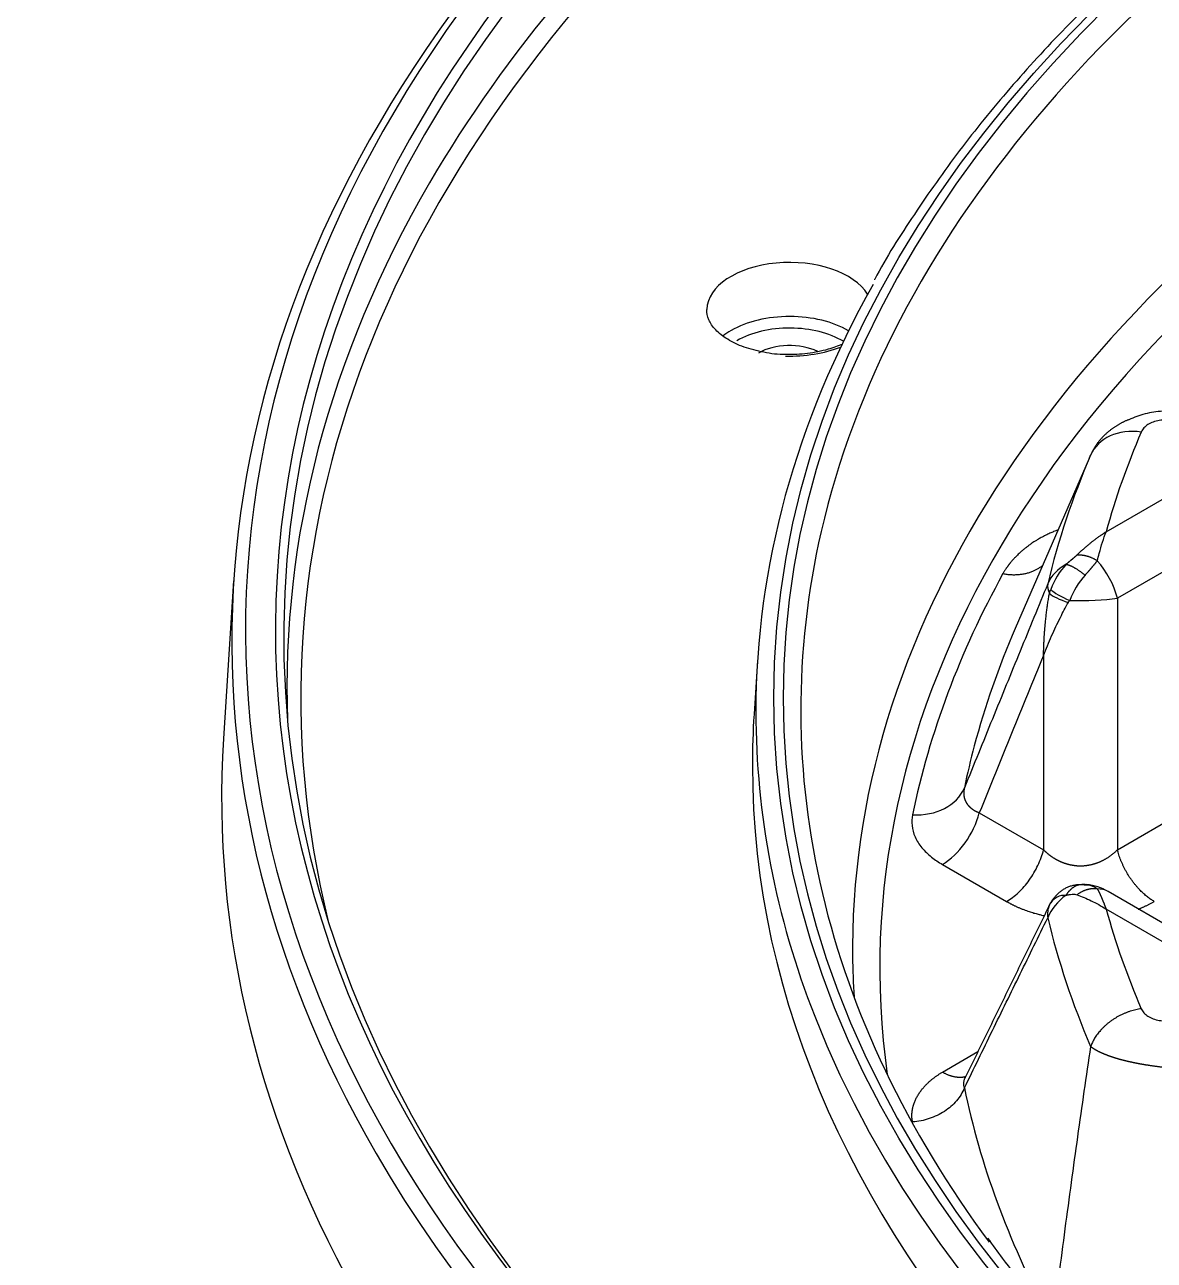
# Model space of a CAD drawing. Header units: millimetres. Extents: x -1286 to 291, y 5350 to 5880.
# Drawn here: x -877.67 to -836.55, y 5596.53 to 5641.52 of the extents above; entities that cross this region are included whole.
import ezdxf

# ---------------------------------------------------------------- set-up
doc = ezdxf.new("R2010")
doc.units = ezdxf.units.MM
doc.layers.add('粗实线层', color=7, linetype='Continuous', lineweight=35)

msp = doc.modelspace()

# ---------------------------------------------------------------- linework, layer by layer
at = {"layer": '粗实线层', "lineweight": 25}
for p, q in [((-838.922, 5625.719, 2078.952), (-841.611, 5619.536, 2078.952)), ((-838.306, 5623.052, 2078.952), (-834.174, 5625.438, 2078.952)), ((-832.831, 5623.555, 2078.952), (-837.895, 5620.631, 2078.952)), ((-870.066, 5621.26, 2078.952), (-870.434, 5615.524, 2078.952)), ((-837.895, 5620.631, 2078.952), (-837.895, 5611.473, 2078.952)), ((-850.996, 5618.365, 2078.952), (-851.121, 5616.411, 2078.952)), ((-840.582, 5618.548, 2078.952), (-840.582, 5611.473, 2078.952)), ((-837.895, 5611.473, 2078.952), (-828.768, 5616.742, 2078.952)), ((-842.92, 5612.822, 2078.952), (-840.582, 5611.473, 2078.952)), ((-844.264, 5610.94, 2078.952), (-841.926, 5609.59, 2078.952)), ((-833.099, 5606.989, 2078.952), (-838.233, 5609.953, 2078.952)), ((-834.174, 5606.93, 2078.952), (-838.306, 5609.315, 2078.952)), ((-844.264, 5603.375, 2078.952), (-842.971, 5604.122, 2078.952)), ((-843.43, 5603.181, 2078.952), (-843.435, 5603.173, 2078.952))]:
    msp.add_line(p, q, dxfattribs=at)
msp.add_arc((-839.238, 5608.213, 2078.952), 2.01, 60, 83.4631, dxfattribs=at)
msp.add_ellipse((-763.839, 5617.004, 2078.952), major_axis=(-86.564, 0), ratio=0.57735, dxfattribs=at)
for centre, major_axis, ratio, start_param, end_param in [((-763.839, 5617.004, 2078.952), (-86.224, 0), 0.57735, 5.499194, 7.067177), ((-768.103, 5619.466, 2078.952), (101.531, 0), 0.57735, 2.558511, 4.266019), ((-768.103, 5619.466, 2078.952), (-100.442, 0), 0.57735, 5.702328, 6.703276), ((-768.103, 5619.233, 2078.952), (-100.141, 0), 0.57735, 5.702328, 7.059149), ((-763.839, 5616.564, 2078.952), (-85.581, 0), 0.57735, 5.513547, 6.151361), ((-768.103, 5617.393, 2078.952), (-100.022, 0), 0.57735, 5.702573, 5.959639), ((-768.103, 5617.004, 2078.952), (-99.521, 0), 0.57735, 5.704248, 6.425401), ((-768.103, 5619.077, 2078.952), (102.032, 0), 0.57735, 2.707697, 3.464059), ((-763.839, 5607.835, 2078.952), (83.696, 0), 0.57735, 2.390542, 3.115677), ((-763.839, 5607.157, 2078.952), (82.706, 0), 0.57735, 2.401231, 3.222685), ((-768.103, 5617.393, 2078.952), (-100.022, 0), 0.57735, 5.959639, 6.304347), ((-849.827, 5631.118, 2078.952), (3.015, 0), 0.57735, 0.341354, 3.123823), ((-763.839, 5616.499, 2078.952), (-87.216, 0), 0.57735, 5.969184, 6.283185), ((-849.827, 5629.149, 2078.952), (3.015, 0), 0.57735, 0.778428, 2.356194), ((-849.827, 5629.149, 2078.952), (3.015, 0), 0.57735, 2.356194, 2.503653), ((-849.827, 5628.903, 2078.952), (2.713, 0), 0.57735, 0.764291, 2.356195), ((-849.827, 5628.903, 2078.952), (-1.608, 0), 0.57735, 4.023398, 5.497787), ((-849.827, 5631.364, 2078.952), (3.316, 0), 0.57735, 4.665658, 5.307623), ((-837.025, 5625.042, 2078.952), (1.846, -0.795), 0.7924, 1.899467, 3.13865), ((-763.839, 5616.184, 2078.952), (-75.411, 0), 0.57735, 6.039633, 6.124768), ((-763.839, 5615.077, 2078.952), (-77.311, 0), 0.57735, 6.039632, 6.146535), ((-763.839, 5616.564, 2078.952), (-85.581, 0), 0.57735, 6.151361, 6.686259), ((-839.238, 5620.873, 2078.952), (-1.005, 1.741), 0.57735, 4.258603, 5.0514), ((-763.839, 5607.157, 2078.952), (-82.085, 0), 0.57735, 5.975116, 6.164893), ((-838.547, 5620.474, 2078.952), (1.955, -0.466), 0.808885, 2.417518, 3.0003), ((-839.238, 5620.873, 2078.952), (-0.878, -1.521), 0.57735, 4.36261, 4.983983), ((-838.547, 5620.474, 2078.952), (-1.859, 0.764), 0.445508, 0.092616, 0.449351), ((-838.547, 5620.474, 2078.952), (-0.878, -1.521), 0.57735, 4.36261, 4.983983), ((-839.459, 5620.638, 2078.952), (-0.968, 0.269), 0.213536, 0.409422, 1.401086), ((-839.434, 5620.713, 2078.952), (-0.939, 0.358), 0.219039, 0.429766, 1.445438), ((-839.238, 5620.873, 2078.952), (-2.01, 0), 0.161612, 1.375319, 2.303097), ((-763.839, 5608.264, 2078.952), (-80.184, 0), 0.57735, 6.037238, 6.131505), ((-763.839, 5614.543, 2078.952), (-87.342, 0), 0.57735, 6.246211, 6.283185), ((-763.839, 5616.499, 2078.952), (-87.216, 0), 0.57735, 0, 0.222033), ((-768.103, 5613.333, 2078.952), (-102.401, 0), 0.57735, 6.24612, 6.6034), ((-763.839, 5608.264, 2078.952), (-80.184, 0), 0.57735, 6.131505, 6.164894), ((-763.839, 5614.543, 2078.952), (-87.342, 0), 0.57735, 0, 2.002312), ((-845.351, 5614.392, 2078.952), (1.969, -0.405), 0.810791, 4.877762, 6.116947), ((-844.264, 5612.581, 2078.952), (1.005, 1.741), 0.57735, 3.926991, 5.166174), ((-838.547, 5608.612, 2078.952), (1.955, 0.466), 0.808885, 2.036877, 2.61966), ((-839.238, 5608.213, 2078.952), (-0.878, 1.521), 0.57735, 5.933406, 6.554779), ((-838.547, 5608.612, 2078.952), (-0.878, 1.521), 0.57735, 5.933406, 6.140838), ((-839.238, 5608.213, 2078.952), (1.005, 1.741), 0.57735, 6.28318, 6.622202), ((-838.547, 5608.612, 2078.952), (-1.806, 0.882), 0.63228, 0.031288, 0.38803), ((-839.434, 5609.077, 2078.952), (-0.831, 0.566), 0.786568, 6.110327, 6.428407), ((-763.839, 5607.835, 2078.952), (83.696, 0), 0.57735, 3.115677, 3.177361), ((-763.839, 5615.077, 2078.952), (-77.311, 0), 0.57735, 0.13665, 0.243554), ((-763.839, 5616.184, 2078.952), (-75.411, 0), 0.57735, 0.158417, 0.243553), ((-763.839, 5616.499, 2078.952), (-87.216, 0), 0.57735, 0.222033, 2.916833), ((-763.839, 5608.264, 2078.952), (80.184, 0), 0.57735, 3.259884, 3.441902), ((-768.103, 5619.077, 2078.952), (102.032, 0), 0.57735, 3.464059, 5.38976)]:
    msp.add_ellipse(centre, major_axis=major_axis, ratio=ratio, start_param=start_param, end_param=end_param, dxfattribs=at)
for points, degree, knots in [([(-825.376, 5652.376, 2078.952), (-825.912, 5652.067, 2078.952), (-827.446, 5651.158, 2078.952), (-829.886, 5649.598, 2078.952), (-832.623, 5647.664, 2078.952), (-835.193, 5645.653, 2078.952), (-837.588, 5643.57, 2078.952), (-839.805, 5641.42, 2078.952), (-841.834, 5639.207, 2078.952), (-843.678, 5636.939, 2078.952), (-845.303, 5634.616, 2078.952), (-846.318, 5633.043, 2078.952), (-846.735, 5632.236, 2078.952), (-846.738, 5632.23, 2078.952)], 3, [0, 0, 0, 0, 0.05525, 0.160194, 0.265151, 0.370107, 0.475054, 0.579983, 0.684884, 0.789742, 0.894542, 0.999268, 1, 1, 1, 1]), ([(-849.966, 5629.507, 2078.952), (-849.969, 5629.507, 2078.952), (-850.238, 5629.495, 2078.952), (-850.774, 5629.577, 2078.952), (-851.501, 5629.759, 2078.952), (-852.106, 5630.049, 2078.952), (-852.548, 5630.4, 2078.952), (-852.798, 5630.778, 2078.952), (-852.848, 5631.02, 2078.952), (-852.841, 5631.143, 2078.952)], 3, [0, 0, 0, 0, 0.001862, 0.16982, 0.337228, 0.503413, 0.668095, 0.83238, 1, 1, 1, 1]), ([(-847.9, 5629.888, 2078.952), (-848.063, 5629.815, 2078.952), (-848.463, 5629.668, 2078.952), (-849.171, 5629.525, 2078.952), (-849.696, 5629.501, 2078.952), (-849.966, 5629.507, 2078.952)], 3, [0, 0, 0, 0, 0.285351, 0.643962, 1, 1, 1, 1]), ([(-834.394, 5627.02, 2078.952), (-834.641, 5627.167, 2078.952), (-835.213, 5627.404, 2078.952), (-836.094, 5627.487, 2078.952), (-836.888, 5627.364, 2078.952), (-837.283, 5627.219, 2078.952), (-837.474, 5627.129, 2078.952)], 3, [0, 0, 0, 0, 0.282995, 0.616373, 0.811058, 1, 1, 1, 1]), ([(-837.478, 5627.136, 2078.952), (-837.483, 5627.134, 2078.952), (-837.502, 5627.127, 2078.952), (-837.534, 5627.113, 2078.952), (-837.576, 5627.095, 2078.952), (-837.617, 5627.077, 2078.952), (-837.658, 5627.057, 2078.952), (-837.699, 5627.037, 2078.952), (-837.74, 5627.017, 2078.952), (-837.78, 5626.995, 2078.952), (-837.82, 5626.973, 2078.952), (-837.859, 5626.951, 2078.952), (-837.899, 5626.927, 2078.952), (-837.937, 5626.903, 2078.952), (-837.976, 5626.879, 2078.952), (-838.014, 5626.853, 2078.952), (-838.052, 5626.827, 2078.952), (-838.089, 5626.8, 2078.952), (-838.126, 5626.773, 2078.952), (-838.162, 5626.745, 2078.952), (-838.198, 5626.716, 2078.952), (-838.234, 5626.687, 2078.952), (-838.269, 5626.657, 2078.952), (-838.303, 5626.627, 2078.952), (-838.337, 5626.595, 2078.952), (-838.37, 5626.563, 2078.952), (-838.402, 5626.531, 2078.952), (-838.434, 5626.498, 2078.952), (-838.466, 5626.464, 2078.952), (-838.496, 5626.429, 2078.952), (-838.526, 5626.394, 2078.952), (-838.556, 5626.359, 2078.952), (-838.584, 5626.322, 2078.952), (-838.612, 5626.285, 2078.952), (-838.64, 5626.248, 2078.952), (-838.666, 5626.21, 2078.952), (-838.692, 5626.171, 2078.952), (-838.717, 5626.132, 2078.952), (-838.741, 5626.092, 2078.952), (-838.765, 5626.051, 2078.952), (-838.787, 5626.01, 2078.952), (-838.809, 5625.969, 2078.952), (-838.83, 5625.927, 2078.952), (-838.85, 5625.884, 2078.952), (-838.863, 5625.855, 2078.952), (-838.869, 5625.841, 2078.952)], 3, [0, 0, 0, 0, 0.007671, 0.029367, 0.051159, 0.073046, 0.095027, 0.117105, 0.139281, 0.161557, 0.183931, 0.206406, 0.228981, 0.251656, 0.274428, 0.297299, 0.320265, 0.343325, 0.366476, 0.389715, 0.413039, 0.436446, 0.459938, 0.483518, 0.507186, 0.530945, 0.554797, 0.578742, 0.602782, 0.626916, 0.651145, 0.675468, 0.699886, 0.724396, 0.748999, 0.773691, 0.798472, 0.823343, 0.848304, 0.873357, 0.898501, 0.923738, 0.949067, 0.974488, 1, 1, 1, 1]), ([(-840.083, 5623.11, 2078.952), (-840.099, 5623.104, 2078.952), (-840.143, 5623.086, 2078.952), (-840.232, 5623.05, 2078.952), (-840.357, 5622.995, 2078.952), (-840.511, 5622.923, 2078.952), (-840.658, 5622.847, 2078.952), (-840.786, 5622.774, 2078.952), (-840.885, 5622.713, 2078.952), (-840.966, 5622.66, 2078.952), (-841.031, 5622.616, 2078.952), (-841.097, 5622.569, 2078.952), (-841.168, 5622.516, 2078.952), (-841.248, 5622.454, 2078.952), (-841.325, 5622.392, 2078.952), (-841.398, 5622.329, 2078.952), (-841.468, 5622.265, 2078.952), (-841.536, 5622.2, 2078.952), (-841.603, 5622.133, 2078.952), (-841.67, 5622.062, 2078.952), (-841.736, 5621.988, 2078.952), (-841.779, 5621.936, 2078.952), (-841.803, 5621.906, 2078.952), (-841.808, 5621.9, 2078.952), (-841.815, 5621.892, 2078.952), (-841.823, 5621.881, 2078.952), (-841.834, 5621.868, 2078.952), (-841.846, 5621.853, 2078.952), (-841.859, 5621.835, 2078.952), (-841.874, 5621.815, 2078.952), (-841.891, 5621.793, 2078.952), (-841.908, 5621.768, 2078.952), (-841.928, 5621.741, 2078.952), (-841.948, 5621.712, 2078.952), (-841.969, 5621.68, 2078.952), (-841.991, 5621.645, 2078.952), (-842.013, 5621.608, 2078.952), (-842.037, 5621.569, 2078.952), (-842.052, 5621.542, 2078.952), (-842.06, 5621.527, 2078.952)], 3, [0, 0, 0, 0, 0.016826, 0.046785, 0.095645, 0.153259, 0.219563, 0.267882, 0.309768, 0.345242, 0.374321, 0.397017, 0.436502, 0.47553, 0.514096, 0.552199, 0.58985, 0.627465, 0.666543, 0.707085, 0.749093, 0.792562, 0.794721, 0.798138, 0.802812, 0.808745, 0.815935, 0.824382, 0.834086, 0.845045, 0.857259, 0.870726, 0.885446, 0.901417, 0.918638, 0.937108, 0.956827, 0.977791, 1, 1, 1, 1]), ([(-839.361, 5622.211, 2078.952), (-839.353, 5622.219, 2078.952), (-839.337, 5622.235, 2078.952), (-839.313, 5622.258, 2078.952), (-839.288, 5622.282, 2078.952), (-839.263, 5622.305, 2078.952), (-839.237, 5622.329, 2078.952), (-839.212, 5622.353, 2078.952), (-839.186, 5622.376, 2078.952), (-839.159, 5622.4, 2078.952), (-839.133, 5622.424, 2078.952), (-839.106, 5622.448, 2078.952), (-839.078, 5622.472, 2078.952), (-839.051, 5622.496, 2078.952), (-839.023, 5622.52, 2078.952), (-838.994, 5622.544, 2078.952), (-838.966, 5622.567, 2078.952), (-838.937, 5622.591, 2078.952), (-838.905, 5622.617, 2078.952), (-838.87, 5622.646, 2078.952), (-838.831, 5622.677, 2078.952), (-838.791, 5622.708, 2078.952), (-838.749, 5622.741, 2078.952), (-838.706, 5622.774, 2078.952), (-838.661, 5622.807, 2078.952), (-838.615, 5622.841, 2078.952), (-838.567, 5622.876, 2078.952), (-838.518, 5622.91, 2078.952), (-838.467, 5622.946, 2078.952), (-838.415, 5622.981, 2078.952), (-838.361, 5623.017, 2078.952), (-838.324, 5623.04, 2078.952), (-838.306, 5623.052, 2078.952)], 3, [0, 0, 0, 0, 0.023449, 0.047164, 0.071143, 0.095388, 0.119897, 0.144672, 0.169711, 0.195016, 0.220585, 0.246419, 0.272519, 0.298882, 0.325511, 0.352404, 0.379562, 0.406984, 0.434671, 0.469894, 0.506498, 0.544483, 0.583848, 0.624591, 0.666712, 0.710208, 0.755079, 0.801324, 0.848939, 0.897925, 0.948279, 1, 1, 1, 1]), ([(-838.625, 5621.999, 2078.952), (-838.602, 5622.09, 2078.952), (-838.541, 5622.325, 2078.952), (-838.435, 5622.685, 2078.952), (-838.35, 5622.933, 2078.952), (-838.306, 5623.052, 2078.952)], 3, [0, 0, 0, 0, 0.224845, 0.601568, 1, 1, 1, 1]), ([(-839.763, 5621.87, 2078.952), (-839.758, 5621.875, 2078.952), (-839.748, 5621.883, 2078.952), (-839.733, 5621.896, 2078.952), (-839.718, 5621.909, 2078.952), (-839.703, 5621.921, 2078.952), (-839.689, 5621.933, 2078.952), (-839.674, 5621.945, 2078.952), (-839.66, 5621.957, 2078.952), (-839.646, 5621.968, 2078.952), (-839.632, 5621.98, 2078.952), (-839.618, 5621.991, 2078.952), (-839.605, 5622.002, 2078.952), (-839.592, 5622.013, 2078.952), (-839.578, 5622.024, 2078.952), (-839.566, 5622.034, 2078.952), (-839.553, 5622.045, 2078.952), (-839.54, 5622.055, 2078.952), (-839.528, 5622.065, 2078.952), (-839.516, 5622.075, 2078.952), (-839.504, 5622.085, 2078.952), (-839.492, 5622.095, 2078.952), (-839.481, 5622.104, 2078.952), (-839.47, 5622.114, 2078.952), (-839.459, 5622.123, 2078.952), (-839.448, 5622.132, 2078.952), (-839.437, 5622.142, 2078.952), (-839.427, 5622.151, 2078.952), (-839.417, 5622.16, 2078.952), (-839.407, 5622.168, 2078.952), (-839.397, 5622.177, 2078.952), (-839.388, 5622.186, 2078.952), (-839.379, 5622.194, 2078.952), (-839.37, 5622.203, 2078.952), (-839.364, 5622.208, 2078.952), (-839.361, 5622.211, 2078.952)], 3, [0, 0, 0, 0, 0.036813, 0.073176, 0.109093, 0.144567, 0.1796, 0.214197, 0.24836, 0.282094, 0.315401, 0.348287, 0.380755, 0.41281, 0.444455, 0.475696, 0.506536, 0.536982, 0.567038, 0.596709, 0.626002, 0.654921, 0.683474, 0.711665, 0.739502, 0.766992, 0.794141, 0.820956, 0.847446, 0.873618, 0.899479, 0.925039, 0.950307, 0.975291, 1, 1, 1, 1]), ([(-839.071, 5621.471, 2078.952), (-839.067, 5621.477, 2078.952), (-839.057, 5621.487, 2078.952), (-839.044, 5621.502, 2078.952), (-839.03, 5621.517, 2078.952), (-839.017, 5621.532, 2078.952), (-839.004, 5621.546, 2078.952), (-838.992, 5621.56, 2078.952), (-838.98, 5621.573, 2078.952), (-838.968, 5621.586, 2078.952), (-838.957, 5621.598, 2078.952), (-838.946, 5621.61, 2078.952), (-838.936, 5621.622, 2078.952), (-838.926, 5621.633, 2078.952), (-838.916, 5621.644, 2078.952), (-838.907, 5621.655, 2078.952), (-838.898, 5621.665, 2078.952), (-838.889, 5621.675, 2078.952), (-838.881, 5621.684, 2078.952), (-838.873, 5621.694, 2078.952), (-838.865, 5621.702, 2078.952), (-838.858, 5621.71, 2078.952), (-838.851, 5621.718, 2078.952), (-838.845, 5621.726, 2078.952), (-838.839, 5621.733, 2078.952), (-838.833, 5621.74, 2078.952), (-838.828, 5621.746, 2078.952), (-838.823, 5621.752, 2078.952), (-838.818, 5621.758, 2078.952), (-838.813, 5621.763, 2078.952), (-838.809, 5621.768, 2078.952), (-838.806, 5621.772, 2078.952), (-838.802, 5621.777, 2078.952), (-838.799, 5621.78, 2078.952), (-838.796, 5621.784, 2078.952), (-838.794, 5621.787, 2078.952), (-838.787, 5621.795, 2078.952), (-838.775, 5621.809, 2078.952), (-838.758, 5621.828, 2078.952), (-838.742, 5621.848, 2078.952), (-838.725, 5621.869, 2078.952), (-838.708, 5621.889, 2078.952), (-838.691, 5621.91, 2078.952), (-838.674, 5621.932, 2078.952), (-838.657, 5621.954, 2078.952), (-838.641, 5621.976, 2078.952), (-838.63, 5621.991, 2078.952), (-838.625, 5621.999, 2078.952)], 3, [0, 0, 0, 0, 0.028083, 0.055532, 0.082343, 0.108515, 0.134044, 0.158927, 0.183161, 0.206743, 0.22967, 0.251939, 0.273546, 0.294489, 0.314764, 0.334367, 0.353295, 0.371545, 0.389115, 0.406001, 0.422201, 0.437712, 0.452531, 0.466657, 0.480087, 0.492819, 0.50485, 0.51618, 0.526806, 0.536725, 0.545938, 0.554442, 0.562235, 0.569317, 0.575686, 0.581341, 0.586282, 0.623341, 0.661337, 0.700284, 0.740194, 0.781071, 0.822914, 0.865725, 0.909505, 0.954261, 1, 1, 1, 1]), ([(-840.582, 5618.548, 2078.952), (-840.582, 5618.565, 2078.952), (-840.581, 5618.6, 2078.952), (-840.58, 5618.653, 2078.952), (-840.579, 5618.706, 2078.952), (-840.577, 5618.759, 2078.952), (-840.575, 5618.812, 2078.952), (-840.574, 5618.865, 2078.952), (-840.572, 5618.918, 2078.952), (-840.569, 5618.971, 2078.952), (-840.567, 5619.024, 2078.952), (-840.564, 5619.078, 2078.952), (-840.561, 5619.131, 2078.952), (-840.558, 5619.185, 2078.952), (-840.555, 5619.238, 2078.952), (-840.552, 5619.292, 2078.952), (-840.548, 5619.345, 2078.952), (-840.544, 5619.399, 2078.952), (-840.54, 5619.453, 2078.952), (-840.536, 5619.507, 2078.952), (-840.531, 5619.561, 2078.952), (-840.526, 5619.614, 2078.952), (-840.521, 5619.668, 2078.952), (-840.515, 5619.735, 2078.952), (-840.507, 5619.815, 2078.952), (-840.497, 5619.907, 2078.952), (-840.487, 5619.999, 2078.952), (-840.476, 5620.09, 2078.952), (-840.464, 5620.181, 2078.952), (-840.453, 5620.271, 2078.952), (-840.44, 5620.361, 2078.952), (-840.427, 5620.45, 2078.952), (-840.414, 5620.539, 2078.952), (-840.4, 5620.627, 2078.952), (-840.385, 5620.715, 2078.952), (-840.375, 5620.773, 2078.952), (-840.37, 5620.802, 2078.952)], 3, [0, 0, 0, 0, 0.023463, 0.04695, 0.070461, 0.093996, 0.117553, 0.141134, 0.164737, 0.188362, 0.212009, 0.235679, 0.259369, 0.283081, 0.306814, 0.330568, 0.354341, 0.378135, 0.401948, 0.425781, 0.449632, 0.473503, 0.497391, 0.521298, 0.562329, 0.603157, 0.64378, 0.684198, 0.724409, 0.764412, 0.804207, 0.843791, 0.883164, 0.922324, 0.96127, 1, 1, 1, 1]), ([(-840.582, 5618.548, 2078.952), (-840.491, 5618.784, 2078.952), (-840.3, 5619.245, 2078.952), (-839.996, 5619.891, 2078.952), (-839.78, 5620.298, 2078.952), (-839.679, 5620.479, 2078.952)], 3, [0, 0, 0, 0, 0.370623, 0.719178, 1, 1, 1, 1]), ([(-843.463, 5613.728, 2078.952), (-843.465, 5613.723, 2078.952), (-843.467, 5613.714, 2078.952), (-843.47, 5613.7, 2078.952), (-843.473, 5613.686, 2078.952), (-843.475, 5613.672, 2078.952), (-843.478, 5613.659, 2078.952), (-843.48, 5613.645, 2078.952), (-843.482, 5613.631, 2078.952), (-843.483, 5613.618, 2078.952), (-843.485, 5613.604, 2078.952), (-843.486, 5613.591, 2078.952), (-843.487, 5613.577, 2078.952), (-843.487, 5613.564, 2078.952), (-843.488, 5613.551, 2078.952), (-843.488, 5613.537, 2078.952), (-843.488, 5613.524, 2078.952), (-843.488, 5613.511, 2078.952), (-843.487, 5613.498, 2078.952), (-843.487, 5613.485, 2078.952), (-843.486, 5613.472, 2078.952), (-843.485, 5613.459, 2078.952), (-843.483, 5613.446, 2078.952), (-843.482, 5613.433, 2078.952), (-843.48, 5613.42, 2078.952), (-843.477, 5613.408, 2078.952), (-843.475, 5613.395, 2078.952), (-843.472, 5613.383, 2078.952), (-843.469, 5613.37, 2078.952), (-843.466, 5613.358, 2078.952), (-843.463, 5613.345, 2078.952), (-843.459, 5613.333, 2078.952), (-843.456, 5613.321, 2078.952), (-843.451, 5613.309, 2078.952), (-843.447, 5613.297, 2078.952), (-843.443, 5613.285, 2078.952), (-843.438, 5613.273, 2078.952), (-843.433, 5613.261, 2078.952), (-843.427, 5613.249, 2078.952), (-843.422, 5613.238, 2078.952), (-843.416, 5613.226, 2078.952), (-843.41, 5613.215, 2078.952), (-843.404, 5613.203, 2078.952), (-843.397, 5613.192, 2078.952), (-843.391, 5613.181, 2078.952), (-843.384, 5613.17, 2078.952), (-843.377, 5613.159, 2078.952), (-843.369, 5613.148, 2078.952), (-843.362, 5613.137, 2078.952), (-843.354, 5613.127, 2078.952), (-843.346, 5613.116, 2078.952), (-843.337, 5613.106, 2078.952), (-843.329, 5613.096, 2078.952), (-843.32, 5613.085, 2078.952), (-843.311, 5613.075, 2078.952), (-843.302, 5613.065, 2078.952), (-843.293, 5613.055, 2078.952), (-843.283, 5613.046, 2078.952), (-843.273, 5613.036, 2078.952), (-843.263, 5613.027, 2078.952), (-843.253, 5613.017, 2078.952), (-843.243, 5613.008, 2078.952), (-843.232, 5612.999, 2078.952), (-843.221, 5612.99, 2078.952), (-843.21, 5612.981, 2078.952), (-843.199, 5612.972, 2078.952), (-843.187, 5612.964, 2078.952), (-843.176, 5612.955, 2078.952), (-843.164, 5612.947, 2078.952), (-843.152, 5612.939, 2078.952), (-843.14, 5612.931, 2078.952), (-843.127, 5612.923, 2078.952), (-843.115, 5612.915, 2078.952), (-843.102, 5612.907, 2078.952), (-843.089, 5612.9, 2078.952), (-843.076, 5612.893, 2078.952), (-843.062, 5612.885, 2078.952), (-843.049, 5612.878, 2078.952), (-843.035, 5612.872, 2078.952), (-843.021, 5612.865, 2078.952), (-843.007, 5612.858, 2078.952), (-842.993, 5612.852, 2078.952), (-842.979, 5612.846, 2078.952), (-842.964, 5612.84, 2078.952), (-842.95, 5612.834, 2078.952), (-842.935, 5612.828, 2078.952), (-842.925, 5612.824, 2078.952), (-842.92, 5612.822, 2078.952)], 3, [0, 0, 0, 0, 0.011797, 0.023591, 0.035383, 0.047173, 0.05896, 0.070745, 0.082529, 0.09431, 0.10609, 0.117869, 0.129646, 0.141422, 0.153197, 0.164971, 0.176744, 0.188516, 0.200287, 0.212058, 0.223828, 0.235597, 0.247366, 0.259134, 0.270902, 0.28267, 0.294437, 0.306204, 0.31797, 0.329737, 0.341502, 0.353268, 0.365034, 0.376799, 0.388564, 0.400328, 0.412093, 0.423857, 0.43562, 0.447384, 0.459147, 0.47091, 0.482673, 0.494435, 0.506197, 0.517958, 0.529719, 0.54148, 0.55324, 0.565, 0.576759, 0.588518, 0.600276, 0.612034, 0.623792, 0.635549, 0.647306, 0.659062, 0.670817, 0.682573, 0.694328, 0.706082, 0.717836, 0.72959, 0.741343, 0.753097, 0.76485, 0.776603, 0.788356, 0.800108, 0.811861, 0.823614, 0.835367, 0.847121, 0.858875, 0.870629, 0.882384, 0.89414, 0.905897, 0.917654, 0.929413, 0.941173, 0.952935, 0.964698, 0.976464, 0.988231, 1, 1, 1, 1]), ([(-841.926, 5609.59, 2078.952), (-841.853, 5609.632, 2078.952), (-841.779, 5609.681, 2078.952), (-841.634, 5609.791, 2078.952), (-841.563, 5609.852, 2078.952), (-841.423, 5609.984, 2078.952), (-841.355, 5610.056, 2078.952), (-841.224, 5610.208, 2078.952), (-841.161, 5610.288, 2078.952), (-841.041, 5610.455, 2078.952), (-840.985, 5610.542, 2078.952), (-840.88, 5610.721, 2078.952), (-840.831, 5610.813, 2078.952), (-840.743, 5611, 2078.952), (-840.704, 5611.094, 2078.952), (-840.636, 5611.284, 2078.952), (-840.606, 5611.379, 2078.952), (-840.582, 5611.473, 2078.952)], 3, [0, 0, 0, 0, 0.125, 0.125, 0.25, 0.25, 0.375, 0.375, 0.5, 0.5, 0.625, 0.625, 0.75, 0.75, 0.875, 0.875, 1, 1, 1, 1]), ([(-840.582, 5611.473, 2078.952), (-840.577, 5611.468, 2078.952), (-840.567, 5611.457, 2078.952), (-840.551, 5611.442, 2078.952), (-840.535, 5611.427, 2078.952), (-840.52, 5611.412, 2078.952), (-840.504, 5611.397, 2078.952), (-840.488, 5611.383, 2078.952), (-840.471, 5611.369, 2078.952), (-840.455, 5611.355, 2078.952), (-840.439, 5611.341, 2078.952), (-840.422, 5611.327, 2078.952), (-840.406, 5611.314, 2078.952), (-840.389, 5611.3, 2078.952), (-840.372, 5611.287, 2078.952), (-840.355, 5611.275, 2078.952), (-840.338, 5611.262, 2078.952), (-840.321, 5611.25, 2078.952), (-840.304, 5611.237, 2078.952), (-840.287, 5611.226, 2078.952), (-840.269, 5611.214, 2078.952), (-840.252, 5611.202, 2078.952), (-840.235, 5611.191, 2078.952), (-840.217, 5611.18, 2078.952), (-840.199, 5611.169, 2078.952), (-840.182, 5611.158, 2078.952), (-840.164, 5611.148, 2078.952), (-840.146, 5611.137, 2078.952), (-840.128, 5611.127, 2078.952), (-840.11, 5611.117, 2078.952), (-840.092, 5611.108, 2078.952), (-840.074, 5611.098, 2078.952), (-840.056, 5611.089, 2078.952), (-840.038, 5611.08, 2078.952), (-840.02, 5611.071, 2078.952), (-840.002, 5611.063, 2078.952), (-839.983, 5611.054, 2078.952), (-839.965, 5611.046, 2078.952), (-839.947, 5611.038, 2078.952), (-839.928, 5611.03, 2078.952), (-839.91, 5611.023, 2078.952), (-839.891, 5611.015, 2078.952), (-839.873, 5611.008, 2078.952), (-839.854, 5611.001, 2078.952), (-839.835, 5610.995, 2078.952), (-839.817, 5610.988, 2078.952), (-839.798, 5610.982, 2078.952), (-839.779, 5610.976, 2078.952), (-839.761, 5610.97, 2078.952), (-839.742, 5610.964, 2078.952), (-839.723, 5610.959, 2078.952), (-839.704, 5610.953, 2078.952), (-839.686, 5610.948, 2078.952), (-839.667, 5610.944, 2078.952), (-839.648, 5610.939, 2078.952), (-839.629, 5610.934, 2078.952), (-839.611, 5610.93, 2078.952), (-839.592, 5610.926, 2078.952), (-839.573, 5610.922, 2078.952), (-839.554, 5610.919, 2078.952), (-839.535, 5610.915, 2078.952), (-839.516, 5610.912, 2078.952), (-839.498, 5610.909, 2078.952), (-839.479, 5610.907, 2078.952), (-839.46, 5610.904, 2078.952), (-839.441, 5610.902, 2078.952), (-839.422, 5610.9, 2078.952), (-839.404, 5610.898, 2078.952), (-839.385, 5610.896, 2078.952), (-839.366, 5610.894, 2078.952), (-839.348, 5610.893, 2078.952), (-839.329, 5610.892, 2078.952), (-839.31, 5610.891, 2078.952), (-839.292, 5610.89, 2078.952), (-839.273, 5610.89, 2078.952), (-839.254, 5610.89, 2078.952), (-839.23, 5610.889, 2078.952), (-839.201, 5610.89, 2078.952), (-839.166, 5610.891, 2078.952), (-839.131, 5610.893, 2078.952), (-839.096, 5610.895, 2078.952), (-839.061, 5610.899, 2078.952), (-839.026, 5610.903, 2078.952), (-838.991, 5610.908, 2078.952), (-838.956, 5610.913, 2078.952), (-838.921, 5610.919, 2078.952), (-838.886, 5610.926, 2078.952), (-838.85, 5610.934, 2078.952), (-838.815, 5610.942, 2078.952), (-838.78, 5610.951, 2078.952), (-838.745, 5610.961, 2078.952), (-838.71, 5610.972, 2078.952), (-838.675, 5610.983, 2078.952), (-838.64, 5610.995, 2078.952), (-838.606, 5611.008, 2078.952), (-838.571, 5611.021, 2078.952), (-838.537, 5611.035, 2078.952), (-838.502, 5611.05, 2078.952), (-838.468, 5611.066, 2078.952), (-838.434, 5611.082, 2078.952), (-838.4, 5611.1, 2078.952), (-838.366, 5611.117, 2078.952), (-838.333, 5611.136, 2078.952), (-838.3, 5611.155, 2078.952), (-838.267, 5611.175, 2078.952), (-838.234, 5611.196, 2078.952), (-838.202, 5611.218, 2078.952), (-838.169, 5611.24, 2078.952), (-838.137, 5611.263, 2078.952), (-838.106, 5611.287, 2078.952), (-838.075, 5611.311, 2078.952), (-838.044, 5611.336, 2078.952), (-838.013, 5611.362, 2078.952), (-837.983, 5611.389, 2078.952), (-837.953, 5611.416, 2078.952), (-837.923, 5611.444, 2078.952), (-837.904, 5611.463, 2078.952), (-837.895, 5611.473, 2078.952)], 3, [0, 0, 0, 0, 0.007835, 0.01563, 0.023387, 0.031106, 0.038786, 0.046428, 0.054033, 0.0616, 0.06913, 0.076623, 0.08408, 0.0915, 0.098884, 0.106233, 0.113546, 0.120823, 0.128066, 0.135274, 0.142448, 0.149587, 0.156693, 0.163766, 0.170805, 0.177812, 0.184787, 0.191729, 0.198639, 0.205519, 0.212367, 0.219184, 0.225971, 0.232728, 0.239456, 0.246154, 0.252823, 0.259464, 0.266077, 0.272662, 0.27922, 0.285751, 0.292255, 0.298733, 0.305186, 0.311613, 0.318016, 0.324394, 0.330748, 0.337079, 0.343387, 0.349672, 0.355935, 0.362176, 0.368396, 0.374595, 0.380774, 0.386933, 0.393073, 0.399194, 0.405297, 0.411382, 0.41745, 0.423501, 0.429535, 0.435554, 0.441557, 0.447546, 0.45352, 0.459481, 0.465429, 0.471364, 0.477287, 0.483198, 0.489099, 0.494989, 0.500869, 0.51187, 0.522908, 0.533986, 0.545108, 0.556276, 0.567495, 0.578768, 0.590098, 0.601489, 0.612943, 0.624464, 0.636056, 0.64772, 0.659461, 0.671281, 0.683183, 0.695171, 0.707246, 0.719411, 0.731669, 0.744024, 0.756476, 0.76903, 0.781687, 0.794449, 0.807319, 0.8203, 0.833393, 0.8466, 0.859924, 0.873367, 0.88693, 0.900616, 0.914426, 0.928363, 0.942427, 0.956622, 0.970948, 0.985406, 1, 1, 1, 1]), ([(-839.763, 5609.815, 2078.952), (-839.725, 5609.827, 2078.952), (-839.688, 5609.836, 2078.952), (-839.615, 5609.849, 2078.952), (-839.579, 5609.853, 2078.952), (-839.51, 5609.856, 2078.952), (-839.477, 5609.855, 2078.952), (-839.416, 5609.849, 2078.952), (-839.387, 5609.843, 2078.952), (-839.361, 5609.835, 2078.952)], 3, [0, 0, 0, 0, 0.25, 0.25, 0.5, 0.5, 0.75, 0.75, 1, 1, 1, 1]), ([(-839.361, 5609.835, 2078.952), (-839.28, 5609.804, 2078.952), (-839.195, 5609.77, 2078.952), (-839.022, 5609.697, 2078.952), (-838.934, 5609.657, 2078.952), (-838.755, 5609.572, 2078.952), (-838.665, 5609.525, 2078.952), (-838.485, 5609.426, 2078.952), (-838.395, 5609.372, 2078.952), (-838.306, 5609.315, 2078.952)], 3, [0, 0, 0, 0, 0.25, 0.25, 0.5, 0.5, 0.75, 0.75, 1, 1, 1, 1]), ([(-839.071, 5610.214, 2078.952), (-839.067, 5610.214, 2078.952), (-839.058, 5610.214, 2078.952), (-839.044, 5610.213, 2078.952), (-839.031, 5610.212, 2078.952), (-839.017, 5610.21, 2078.952), (-839.004, 5610.209, 2078.952), (-838.991, 5610.207, 2078.952), (-838.978, 5610.205, 2078.952), (-838.965, 5610.203, 2078.952), (-838.952, 5610.201, 2078.952), (-838.941, 5610.198, 2078.952), (-838.933, 5610.197, 2078.952), (-838.93, 5610.196, 2078.952)], 3, [0, 0, 0, 0, 0.095203, 0.190013, 0.284429, 0.378452, 0.472079, 0.565312, 0.658151, 0.750595, 0.842646, 0.934305, 1, 1, 1, 1]), ([(-838.93, 5610.196, 2078.952), (-838.929, 5610.196, 2078.952), (-838.924, 5610.195, 2078.952), (-838.914, 5610.193, 2078.952), (-838.902, 5610.19, 2078.952), (-838.89, 5610.186, 2078.952), (-838.878, 5610.183, 2078.952), (-838.866, 5610.179, 2078.952), (-838.854, 5610.176, 2078.952), (-838.842, 5610.172, 2078.952), (-838.831, 5610.167, 2078.952), (-838.82, 5610.163, 2078.952), (-838.808, 5610.159, 2078.952), (-838.797, 5610.154, 2078.952), (-838.786, 5610.149, 2078.952), (-838.776, 5610.145, 2078.952), (-838.765, 5610.14, 2078.952), (-838.755, 5610.134, 2078.952), (-838.744, 5610.129, 2078.952), (-838.734, 5610.124, 2078.952), (-838.724, 5610.118, 2078.952), (-838.714, 5610.112, 2078.952), (-838.705, 5610.106, 2078.952), (-838.695, 5610.1, 2078.952), (-838.686, 5610.094, 2078.952), (-838.677, 5610.088, 2078.952), (-838.668, 5610.081, 2078.952), (-838.659, 5610.075, 2078.952), (-838.65, 5610.068, 2078.952), (-838.641, 5610.061, 2078.952), (-838.633, 5610.054, 2078.952), (-838.628, 5610.049, 2078.952), (-838.625, 5610.047, 2078.952)], 3, [0, 0, 0, 0, 0.010137, 0.046159, 0.082027, 0.117742, 0.153306, 0.18872, 0.223984, 0.259102, 0.294073, 0.328901, 0.363587, 0.398134, 0.432544, 0.46682, 0.500964, 0.534981, 0.568872, 0.602642, 0.636294, 0.669833, 0.703262, 0.736586, 0.769809, 0.802937, 0.835974, 0.868926, 0.901799, 0.934598, 0.96733, 1, 1, 1, 1]), ([(-838.625, 5610.047, 2078.952), (-838.623, 5610.043, 2078.952), (-838.619, 5610.036, 2078.952), (-838.612, 5610.024, 2078.952), (-838.605, 5610.012, 2078.952), (-838.599, 5609.999, 2078.952), (-838.592, 5609.986, 2078.952), (-838.585, 5609.972, 2078.952), (-838.577, 5609.958, 2078.952), (-838.57, 5609.943, 2078.952), (-838.562, 5609.928, 2078.952), (-838.554, 5609.912, 2078.952), (-838.546, 5609.896, 2078.952), (-838.538, 5609.879, 2078.952), (-838.53, 5609.862, 2078.952), (-838.521, 5609.844, 2078.952), (-838.513, 5609.825, 2078.952), (-838.504, 5609.806, 2078.952), (-838.495, 5609.786, 2078.952), (-838.486, 5609.766, 2078.952), (-838.477, 5609.745, 2078.952), (-838.467, 5609.723, 2078.952), (-838.458, 5609.701, 2078.952), (-838.448, 5609.678, 2078.952), (-838.438, 5609.655, 2078.952), (-838.428, 5609.63, 2078.952), (-838.418, 5609.605, 2078.952), (-838.408, 5609.58, 2078.952), (-838.397, 5609.553, 2078.952), (-838.386, 5609.526, 2078.952), (-838.375, 5609.498, 2078.952), (-838.364, 5609.47, 2078.952), (-838.353, 5609.44, 2078.952), (-838.342, 5609.41, 2078.952), (-838.33, 5609.379, 2078.952), (-838.318, 5609.348, 2078.952), (-838.31, 5609.326, 2078.952), (-838.306, 5609.315, 2078.952)], 3, [0, 0, 0, 0, 0.020893, 0.042235, 0.064029, 0.086273, 0.108968, 0.132114, 0.155711, 0.179759, 0.204259, 0.22921, 0.254613, 0.280467, 0.306774, 0.333532, 0.360743, 0.388405, 0.41652, 0.445088, 0.474107, 0.503579, 0.533504, 0.563881, 0.594711, 0.625994, 0.65773, 0.689918, 0.722559, 0.755653, 0.789201, 0.823201, 0.857654, 0.892561, 0.927921, 0.963734, 1, 1, 1, 1]), ([(-841.926, 5609.59, 2078.952), (-841.918, 5609.585, 2078.952), (-841.9, 5609.575, 2078.952), (-841.873, 5609.56, 2078.952), (-841.844, 5609.544, 2078.952), (-841.814, 5609.527, 2078.952), (-841.782, 5609.51, 2078.952), (-841.748, 5609.492, 2078.952), (-841.712, 5609.474, 2078.952), (-841.675, 5609.455, 2078.952), (-841.636, 5609.436, 2078.952), (-841.595, 5609.417, 2078.952), (-841.551, 5609.397, 2078.952), (-841.506, 5609.377, 2078.952), (-841.459, 5609.356, 2078.952), (-841.409, 5609.336, 2078.952), (-841.358, 5609.315, 2078.952), (-841.259, 5609.276, 2078.952), (-841.118, 5609.227, 2078.952), (-840.942, 5609.172, 2078.952), (-840.789, 5609.13, 2078.952), (-840.663, 5609.099, 2078.952), (-840.589, 5609.082, 2078.952), (-840.558, 5609.075, 2078.952)], 3, [0, 0, 0, 0, 0.021915, 0.044988, 0.069221, 0.094616, 0.121173, 0.148895, 0.177782, 0.207838, 0.239064, 0.271461, 0.305029, 0.339768, 0.375678, 0.412757, 0.451006, 0.490424, 0.629983, 0.751322, 0.85442, 0.939205, 1, 1, 1, 1]), ([(-840.398, 5609.402, 2078.952), (-840.397, 5609.403, 2078.952), (-840.393, 5609.414, 2078.952), (-840.383, 5609.433, 2078.952), (-840.374, 5609.45, 2078.952), (-840.37, 5609.458, 2078.952)], 3, [0, 0, 0, 0, 0.074575, 0.545407, 1, 1, 1, 1]), ([(-840.319, 5609.551, 2078.952), (-840.321, 5609.549, 2078.952), (-840.322, 5609.547, 2078.952), (-840.341, 5609.517, 2078.952), (-840.357, 5609.488, 2078.952), (-840.37, 5609.458, 2078.952)], 3, [0, 0, 0, 0, 0.063014, 0.063014, 1, 1, 1, 1]), ([(-840.37, 5609.458, 2078.952), (-840.368, 5609.461, 2078.952), (-840.364, 5609.468, 2078.952), (-840.359, 5609.479, 2078.952), (-840.353, 5609.489, 2078.952), (-840.347, 5609.5, 2078.952), (-840.341, 5609.51, 2078.952), (-840.334, 5609.521, 2078.952), (-840.327, 5609.531, 2078.952), (-840.322, 5609.538, 2078.952), (-840.32, 5609.542, 2078.952)], 3, [0, 0, 0, 0, 0.12396, 0.248247, 0.372846, 0.497738, 0.622905, 0.748336, 0.874033, 1, 1, 1, 1]), ([(-837.14, 5609.31, 2078.952), (-837.132, 5609.314, 2078.952), (-837.11, 5609.322, 2078.952), (-837.075, 5609.336, 2078.952), (-837.035, 5609.353, 2078.952), (-836.994, 5609.37, 2078.952), (-836.952, 5609.388, 2078.952), (-836.91, 5609.406, 2078.952), (-836.867, 5609.426, 2078.952), (-836.823, 5609.447, 2078.952), (-836.779, 5609.468, 2078.952), (-836.734, 5609.491, 2078.952), (-836.689, 5609.514, 2078.952), (-836.643, 5609.538, 2078.952), (-836.597, 5609.564, 2078.952), (-836.566, 5609.581, 2078.952), (-836.551, 5609.59, 2078.952)], 3, [0, 0, 0, 0, 0.041569, 0.103629, 0.167645, 0.233614, 0.301532, 0.371392, 0.443194, 0.516935, 0.592615, 0.670232, 0.749783, 0.831265, 0.914672, 1, 1, 1, 1]), ([(-838.869, 5604.313, 2078.952), (-839.031, 5603.229, 2078.952), (-839.348, 5601.038, 2078.952), (-839.808, 5597.68, 2078.952), (-840.104, 5595.387, 2078.952), (-840.249, 5594.227, 2078.952)], 3, [0, 0, 0, 0, 0.333331, 0.666666, 1, 1, 1, 1]), ([(-838.869, 5604.313, 2078.952), (-838.866, 5604.31, 2078.952), (-838.86, 5604.306, 2078.952), (-838.851, 5604.298, 2078.952), (-838.841, 5604.291, 2078.952), (-838.831, 5604.284, 2078.952), (-838.821, 5604.277, 2078.952), (-838.811, 5604.269, 2078.952), (-838.8, 5604.262, 2078.952), (-838.79, 5604.255, 2078.952), (-838.779, 5604.248, 2078.952), (-838.768, 5604.24, 2078.952), (-838.756, 5604.233, 2078.952), (-838.745, 5604.226, 2078.952), (-838.733, 5604.219, 2078.952), (-838.721, 5604.212, 2078.952), (-838.709, 5604.205, 2078.952), (-838.697, 5604.198, 2078.952), (-838.685, 5604.19, 2078.952), (-838.672, 5604.183, 2078.952), (-838.659, 5604.176, 2078.952), (-838.646, 5604.169, 2078.952), (-838.633, 5604.162, 2078.952), (-838.62, 5604.155, 2078.952), (-838.607, 5604.148, 2078.952), (-838.593, 5604.141, 2078.952), (-838.579, 5604.134, 2078.952), (-838.565, 5604.127, 2078.952), (-838.551, 5604.12, 2078.952), (-838.537, 5604.113, 2078.952), (-838.522, 5604.106, 2078.952), (-838.508, 5604.1, 2078.952), (-838.493, 5604.093, 2078.952), (-838.478, 5604.086, 2078.952), (-838.463, 5604.079, 2078.952), (-838.448, 5604.072, 2078.952), (-838.432, 5604.066, 2078.952), (-838.417, 5604.059, 2078.952), (-838.401, 5604.052, 2078.952), (-838.385, 5604.046, 2078.952), (-838.369, 5604.039, 2078.952), (-838.353, 5604.033, 2078.952), (-838.337, 5604.026, 2078.952), (-838.321, 5604.02, 2078.952), (-838.304, 5604.013, 2078.952), (-838.288, 5604.007, 2078.952), (-838.271, 5604, 2078.952), (-838.254, 5603.994, 2078.952), (-838.237, 5603.988, 2078.952), (-838.22, 5603.981, 2078.952), (-838.203, 5603.975, 2078.952), (-838.185, 5603.969, 2078.952), (-838.168, 5603.963, 2078.952), (-838.15, 5603.956, 2078.952), (-838.132, 5603.95, 2078.952), (-838.114, 5603.944, 2078.952), (-838.096, 5603.938, 2078.952), (-838.078, 5603.932, 2078.952), (-838.06, 5603.926, 2078.952), (-838.042, 5603.92, 2078.952), (-838.023, 5603.914, 2078.952), (-838.005, 5603.908, 2078.952), (-837.986, 5603.903, 2078.952), (-837.968, 5603.897, 2078.952), (-837.949, 5603.891, 2078.952), (-837.93, 5603.885, 2078.952), (-837.911, 5603.88, 2078.952), (-837.892, 5603.874, 2078.952), (-837.873, 5603.868, 2078.952), (-837.854, 5603.863, 2078.952), (-837.834, 5603.857, 2078.952), (-837.815, 5603.852, 2078.952), (-837.796, 5603.847, 2078.952), (-837.776, 5603.841, 2078.952), (-837.757, 5603.836, 2078.952), (-837.737, 5603.831, 2078.952), (-837.717, 5603.826, 2078.952), (-837.697, 5603.82, 2078.952), (-837.678, 5603.815, 2078.952), (-837.658, 5603.81, 2078.952), (-837.638, 5603.805, 2078.952), (-837.618, 5603.8, 2078.952), (-837.598, 5603.795, 2078.952), (-837.577, 5603.79, 2078.952), (-837.557, 5603.786, 2078.952), (-837.537, 5603.781, 2078.952), (-837.517, 5603.776, 2078.952), (-837.496, 5603.771, 2078.952), (-837.476, 5603.767, 2078.952), (-837.455, 5603.762, 2078.952), (-837.435, 5603.757, 2078.952), (-837.414, 5603.753, 2078.952), (-837.394, 5603.748, 2078.952), (-837.373, 5603.744, 2078.952), (-837.353, 5603.74, 2078.952), (-837.332, 5603.735, 2078.952), (-837.311, 5603.731, 2078.952), (-837.291, 5603.727, 2078.952), (-837.27, 5603.723, 2078.952), (-837.249, 5603.718, 2078.952), (-837.229, 5603.714, 2078.952), (-837.208, 5603.71, 2078.952), (-837.187, 5603.706, 2078.952), (-837.166, 5603.702, 2078.952), (-837.145, 5603.698, 2078.952), (-837.125, 5603.694, 2078.952), (-837.104, 5603.69, 2078.952), (-837.083, 5603.686, 2078.952), (-837.062, 5603.683, 2078.952), (-837.041, 5603.679, 2078.952), (-837.02, 5603.675, 2078.952), (-837, 5603.672, 2078.952), (-836.979, 5603.668, 2078.952), (-836.958, 5603.664, 2078.952), (-836.937, 5603.661, 2078.952), (-836.916, 5603.657, 2078.952), (-836.896, 5603.654, 2078.952), (-836.875, 5603.65, 2078.952), (-836.854, 5603.647, 2078.952), (-836.833, 5603.643, 2078.952), (-836.805, 5603.639, 2078.952), (-836.77, 5603.633, 2078.952), (-836.726, 5603.627, 2078.952), (-836.683, 5603.62, 2078.952), (-836.639, 5603.613, 2078.952), (-836.594, 5603.607, 2078.952), (-836.549, 5603.601, 2078.952), (-836.504, 5603.594, 2078.952), (-836.459, 5603.588, 2078.952), (-836.413, 5603.582, 2078.952), (-836.367, 5603.576, 2078.952), (-836.321, 5603.571, 2078.952), (-836.274, 5603.565, 2078.952), (-836.227, 5603.56, 2078.952), (-836.18, 5603.555, 2078.952), (-836.132, 5603.55, 2078.952), (-836.085, 5603.545, 2078.952), (-836.037, 5603.54, 2078.952), (-835.989, 5603.536, 2078.952), (-835.941, 5603.531, 2078.952), (-835.892, 5603.527, 2078.952), (-835.843, 5603.523, 2078.952), (-835.795, 5603.52, 2078.952), (-835.746, 5603.516, 2078.952), (-835.697, 5603.513, 2078.952), (-835.648, 5603.51, 2078.952), (-835.598, 5603.507, 2078.952), (-835.549, 5603.505, 2078.952), (-835.5, 5603.503, 2078.952), (-835.45, 5603.5, 2078.952), (-835.401, 5603.499, 2078.952), (-835.351, 5603.497, 2078.952), (-835.302, 5603.496, 2078.952), (-835.253, 5603.494, 2078.952), (-835.203, 5603.494, 2078.952), (-835.154, 5603.493, 2078.952), (-835.105, 5603.493, 2078.952), (-835.056, 5603.492, 2078.952), (-835.008, 5603.492, 2078.952), (-834.959, 5603.493, 2078.952), (-834.91, 5603.493, 2078.952), (-834.862, 5603.494, 2078.952), (-834.814, 5603.495, 2078.952), (-834.766, 5603.497, 2078.952), (-834.718, 5603.498, 2078.952), (-834.671, 5603.5, 2078.952), (-834.624, 5603.502, 2078.952), (-834.577, 5603.504, 2078.952), (-834.53, 5603.507, 2078.952), (-834.484, 5603.51, 2078.952), (-834.438, 5603.513, 2078.952), (-834.393, 5603.516, 2078.952), (-834.348, 5603.52, 2078.952), (-834.303, 5603.523, 2078.952), (-834.259, 5603.527, 2078.952), (-834.215, 5603.532, 2078.952), (-834.172, 5603.536, 2078.952), (-834.129, 5603.541, 2078.952), (-834.101, 5603.544, 2078.952), (-834.087, 5603.546, 2078.952)], 3, [0, 0, 0, 0, 0.004693, 0.009378, 0.014054, 0.018723, 0.023383, 0.028035, 0.032678, 0.037314, 0.041941, 0.04656, 0.05117, 0.055773, 0.060367, 0.064953, 0.069531, 0.074101, 0.078663, 0.083217, 0.087763, 0.092301, 0.096831, 0.101353, 0.105867, 0.110373, 0.11487, 0.119359, 0.123839, 0.128312, 0.132775, 0.13723, 0.141677, 0.146115, 0.150545, 0.154967, 0.159379, 0.163784, 0.16818, 0.172568, 0.176947, 0.181318, 0.185681, 0.190036, 0.194382, 0.198721, 0.203052, 0.207375, 0.21169, 0.215998, 0.220298, 0.224591, 0.228876, 0.233154, 0.237424, 0.241686, 0.245941, 0.250187, 0.254425, 0.258655, 0.262876, 0.267088, 0.271292, 0.275488, 0.279674, 0.283852, 0.288021, 0.292181, 0.296333, 0.300475, 0.304608, 0.308733, 0.312848, 0.316955, 0.321052, 0.325141, 0.329221, 0.333292, 0.337354, 0.341408, 0.345453, 0.349489, 0.353517, 0.357536, 0.361547, 0.36555, 0.369544, 0.373529, 0.377506, 0.381473, 0.385432, 0.389381, 0.393322, 0.397253, 0.401175, 0.405087, 0.40899, 0.412883, 0.416767, 0.420641, 0.424506, 0.428361, 0.432206, 0.436041, 0.439866, 0.443682, 0.447488, 0.451284, 0.45507, 0.458846, 0.462612, 0.466369, 0.470116, 0.473852, 0.477579, 0.481297, 0.485004, 0.488702, 0.49239, 0.496069, 0.499738, 0.507304, 0.51491, 0.522558, 0.530247, 0.537977, 0.545749, 0.553561, 0.561413, 0.569306, 0.577239, 0.585212, 0.593223, 0.601273, 0.60936, 0.617484, 0.625645, 0.633841, 0.642073, 0.650342, 0.658647, 0.66699, 0.675371, 0.683789, 0.692245, 0.700737, 0.709267, 0.717833, 0.726435, 0.735071, 0.743741, 0.752444, 0.761178, 0.769943, 0.778739, 0.787568, 0.79643, 0.805325, 0.814255, 0.823219, 0.832218, 0.841252, 0.850322, 0.859426, 0.868564, 0.877737, 0.886943, 0.896182, 0.905454, 0.914758, 0.924095, 0.933465, 0.942869, 0.952307, 0.961779, 0.971284, 0.980823, 0.990395, 1, 1, 1, 1]), ([(-845.351, 5601.564, 2078.952), (-845.4, 5601.803, 2078.952), (-845.347, 5602.055, 2078.952), (-845.296, 5602.301, 2078.952), (-845.008, 5602.78, 2078.952), (-844.784, 5602.991, 2078.952), (-844.556, 5603.206, 2078.952), (-844.264, 5603.375, 2078.952)], 2, [0, 0, 0, 0.25, 0.25, 0.5, 0.75, 0.75, 1, 1, 1]), ([(-843.463, 5602.801, 2078.952), (-843.474, 5602.829, 2078.952), (-843.499, 5602.928, 2078.952), (-843.483, 5603.06, 2078.952), (-843.438, 5603.164, 2078.952), (-843.425, 5603.189, 2078.952)], 3, [0, 0, 0, 0, 0.236053, 0.818796, 1, 1, 1, 1]), ([(-843.463, 5602.801, 2078.952), (-843.497, 5602.718, 2078.952), (-843.538, 5602.638, 2078.952), (-843.634, 5602.481, 2078.952), (-843.69, 5602.405, 2078.952), (-843.813, 5602.261, 2078.952), (-843.881, 5602.193, 2078.952), (-844.028, 5602.064, 2078.952), (-844.108, 5602.004, 2078.952), (-844.276, 5601.894, 2078.952), (-844.364, 5601.844, 2078.952), (-844.548, 5601.756, 2078.952), (-844.644, 5601.717, 2078.952), (-844.84, 5601.652, 2078.952), (-844.941, 5601.625, 2078.952), (-845.145, 5601.585, 2078.952), (-845.248, 5601.571, 2078.952), (-845.351, 5601.564, 2078.952)], 3, [0, 0, 0, 0, 0.125, 0.125, 0.25, 0.25, 0.375, 0.375, 0.5, 0.5, 0.625, 0.625, 0.75, 0.75, 0.875, 0.875, 1, 1, 1, 1]), ([(-825.174, 5582.244, 2078.952), (-825.306, 5582.32, 2078.952), (-826.433, 5582.977, 2078.952), (-828.46, 5584.268, 2078.952), (-831.176, 5586.151, 2078.952), (-833.718, 5588.111, 2078.952), (-836.088, 5590.14, 2078.952), (-838.282, 5592.232, 2078.952), (-840.28, 5594.386, 2078.952), (-841.716, 5596.091, 2078.952), (-842.433, 5597.088, 2078.952), (-842.605, 5597.335, 2078.952)], 3, [0, 0, 0, 0, 0.017649, 0.151676, 0.285704, 0.419732, 0.553765, 0.687815, 0.821893, 0.956018, 1, 1, 1, 1])]:
    msp.add_open_spline(points, degree=degree, knots=knots, dxfattribs=at)
for points, degree in [([(-835.431, 5626.939, 2078.952), (-835.499, 5626.978, 2078.952), (-835.642, 5627.044, 2078.952), (-835.883, 5627.107, 2078.952), (-836.131, 5627.13, 2078.952), (-836.373, 5627.112, 2078.952), (-836.596, 5627.055, 2078.952), (-836.787, 5626.962, 2078.952), (-836.937, 5626.836, 2078.952), (-837.002, 5626.737, 2078.952), (-837.025, 5626.683, 2078.952)], 3), ([(-838.923, 5625.718, 2078.952), (-838.905, 5625.759, 2078.952), (-838.887, 5625.8, 2078.952), (-838.869, 5625.841, 2078.952)], 3), ([(-840.43, 5621.157, 2078.952), (-840.763, 5620.346, 2078.952), (-841.432, 5618.713, 2078.952), (-842.443, 5616.238, 2078.952), (-843.122, 5614.568, 2078.952), (-843.463, 5613.728, 2078.952)], 3), ([(-840.37, 5620.802, 2078.952), (-840.363, 5620.827, 2078.952), (-840.348, 5620.877, 2078.952), (-840.33, 5620.928, 2078.952), (-840.32, 5620.953, 2078.952)], 3), ([(-839.679, 5620.479, 2078.952), (-839.672, 5620.492, 2078.952), (-839.656, 5620.517, 2078.952), (-839.639, 5620.542, 2078.952), (-839.629, 5620.554, 2078.952)], 3), ([(-840.582, 5618.548, 2078.952), (-840.775, 5618.077, 2078.952), (-841.162, 5617.132, 2078.952), (-841.745, 5615.706, 2078.952), (-842.331, 5614.27, 2078.952), (-842.723, 5613.306, 2078.952), (-842.92, 5612.822, 2078.952)], 3), ([(-845.351, 5612.75, 2078.952), (-845.377, 5612.62, 2078.952), (-845.393, 5612.357, 2078.952), (-845.281, 5611.935, 2078.952), (-845.027, 5611.538, 2078.952), (-844.667, 5611.195, 2078.952), (-844.401, 5611.019, 2078.952), (-844.264, 5610.94, 2078.952)], 3), ([(-839.279, 5610.2, 2078.952), (-839.834, 5610.171, 2078.952), (-840.176, 5609.746, 2078.952)], 2), ([(-838.836, 5610.178, 2078.952), (-839.288, 5610.2, 2078.952)], 1), ([(-840.399, 5609.399, 2078.952), (-843.43, 5603.181, 2078.952)], 1), ([(-843.463, 5602.801, 2078.952), (-843.122, 5603.5, 2078.952), (-842.443, 5604.891, 2078.952), (-841.432, 5606.955, 2078.952), (-840.763, 5608.318, 2078.952), (-840.43, 5608.996, 2078.952)], 3), ([(-837.025, 5605.684, 2078.952), (-837.002, 5605.63, 2078.952), (-836.937, 5605.532, 2078.952), (-836.787, 5605.406, 2078.952), (-836.596, 5605.312, 2078.952), (-836.373, 5605.255, 2078.952), (-836.131, 5605.238, 2078.952), (-835.883, 5605.261, 2078.952), (-835.642, 5605.324, 2078.952), (-835.499, 5605.389, 2078.952), (-835.431, 5605.429, 2078.952)], 3)]:
    msp.add_open_spline(points, degree=degree, dxfattribs=at)
for points, weights in [([(-839.361, 5622.211, 2078.952), (-839.131, 5622.23, 2078.952), (-838.871, 5622.155, 2078.952), (-838.625, 5621.999, 2078.952)], [1.04585524455, 0.98471646884, 0.984714918522, 1.0458505936]), ([(-842.06, 5621.527, 2078.952), (-841.493, 5621.423, 2078.952), (-840.968, 5621.53, 2078.952), (-840.592, 5621.844, 2078.952)], [1.10246960619, 1.00699977435, 0.978241105438, 1.01619359945]), ([(-839.763, 5621.87, 2078.952), (-839.594, 5621.842, 2078.952), (-839.343, 5621.696, 2078.952), (-839.071, 5621.471, 2078.952)], [1.06734132736, 0.977548034765, 0.977552891144, 1.06735589649]), ([(-836.551, 5609.59, 2078.952), (-837.179, 5609.953, 2078.952), (-837.69, 5610.669, 2078.952), (-837.895, 5611.473, 2078.952)], [1.10247045653, 0.965844563679, 0.96584318117, 1.10246630901]), ([(-839.281, 5610.201, 2078.952), (-839.475, 5610.154, 2078.952), (-839.643, 5610.017, 2078.952), (-839.763, 5609.815, 2078.952)], [1.01402090414, 0.984187480127, 1.00196331759, 1.06734841652]), ([(-838.625, 5610.047, 2078.952), (-838.871, 5610.084, 2078.952), (-839.131, 5610.009, 2078.952), (-839.361, 5609.835, 2078.952)], [1.04585022912, 0.984715418526, 0.984716590317, 1.04585374449]), ([(-837.025, 5605.684, 2078.952), (-837.887, 5605.561, 2078.952), (-838.589, 5605.039, 2078.952), (-838.869, 5604.313, 2078.952)], [1.10246136299, 0.965844898116, 0.965846212349, 1.10246530569]), ([(-843.439, 5603.204, 2078.952), (-843.686, 5603.143, 2078.952), (-843.971, 5603.206, 2078.952), (-844.264, 5603.375, 2078.952)], [1.00000000001, 1.00000054829, 1.03415731228, 1.10247029196])]:
    msp.add_rational_spline(points, weights, degree=3, dxfattribs=at)

doc.saveas('drawing.dxf')
